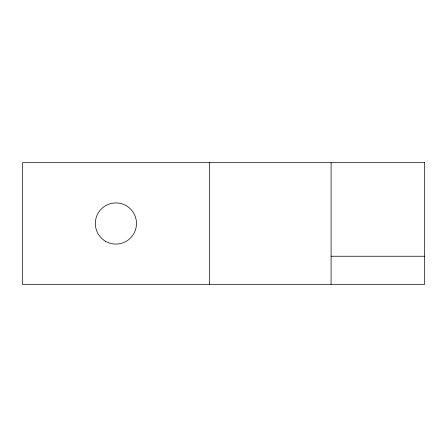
<?xml version="1.0" encoding="UTF-8"?>
<svg xmlns="http://www.w3.org/2000/svg" width="447" height="447" viewBox="0 0 447 447"><rect width="100%" height="100%" fill="white"/><g stroke="black" fill="none" stroke-linecap="round" stroke-linejoin="round"><path stroke-width="0.67" d="M331.093 256.243L424.65 256.243M331.093 162.686L331.093 284.314M209.464 162.686L209.464 284.314M424.65 162.686L22.35 162.686L22.35 284.314L424.65 284.314L424.65 162.686M105.615 241.324A20.584 20.584 0 0 0 136.491 223.5A20.584 20.584 0 0 0 105.615 205.676A20.584 20.584 0 0 0 105.615 241.324"/></g></svg>
